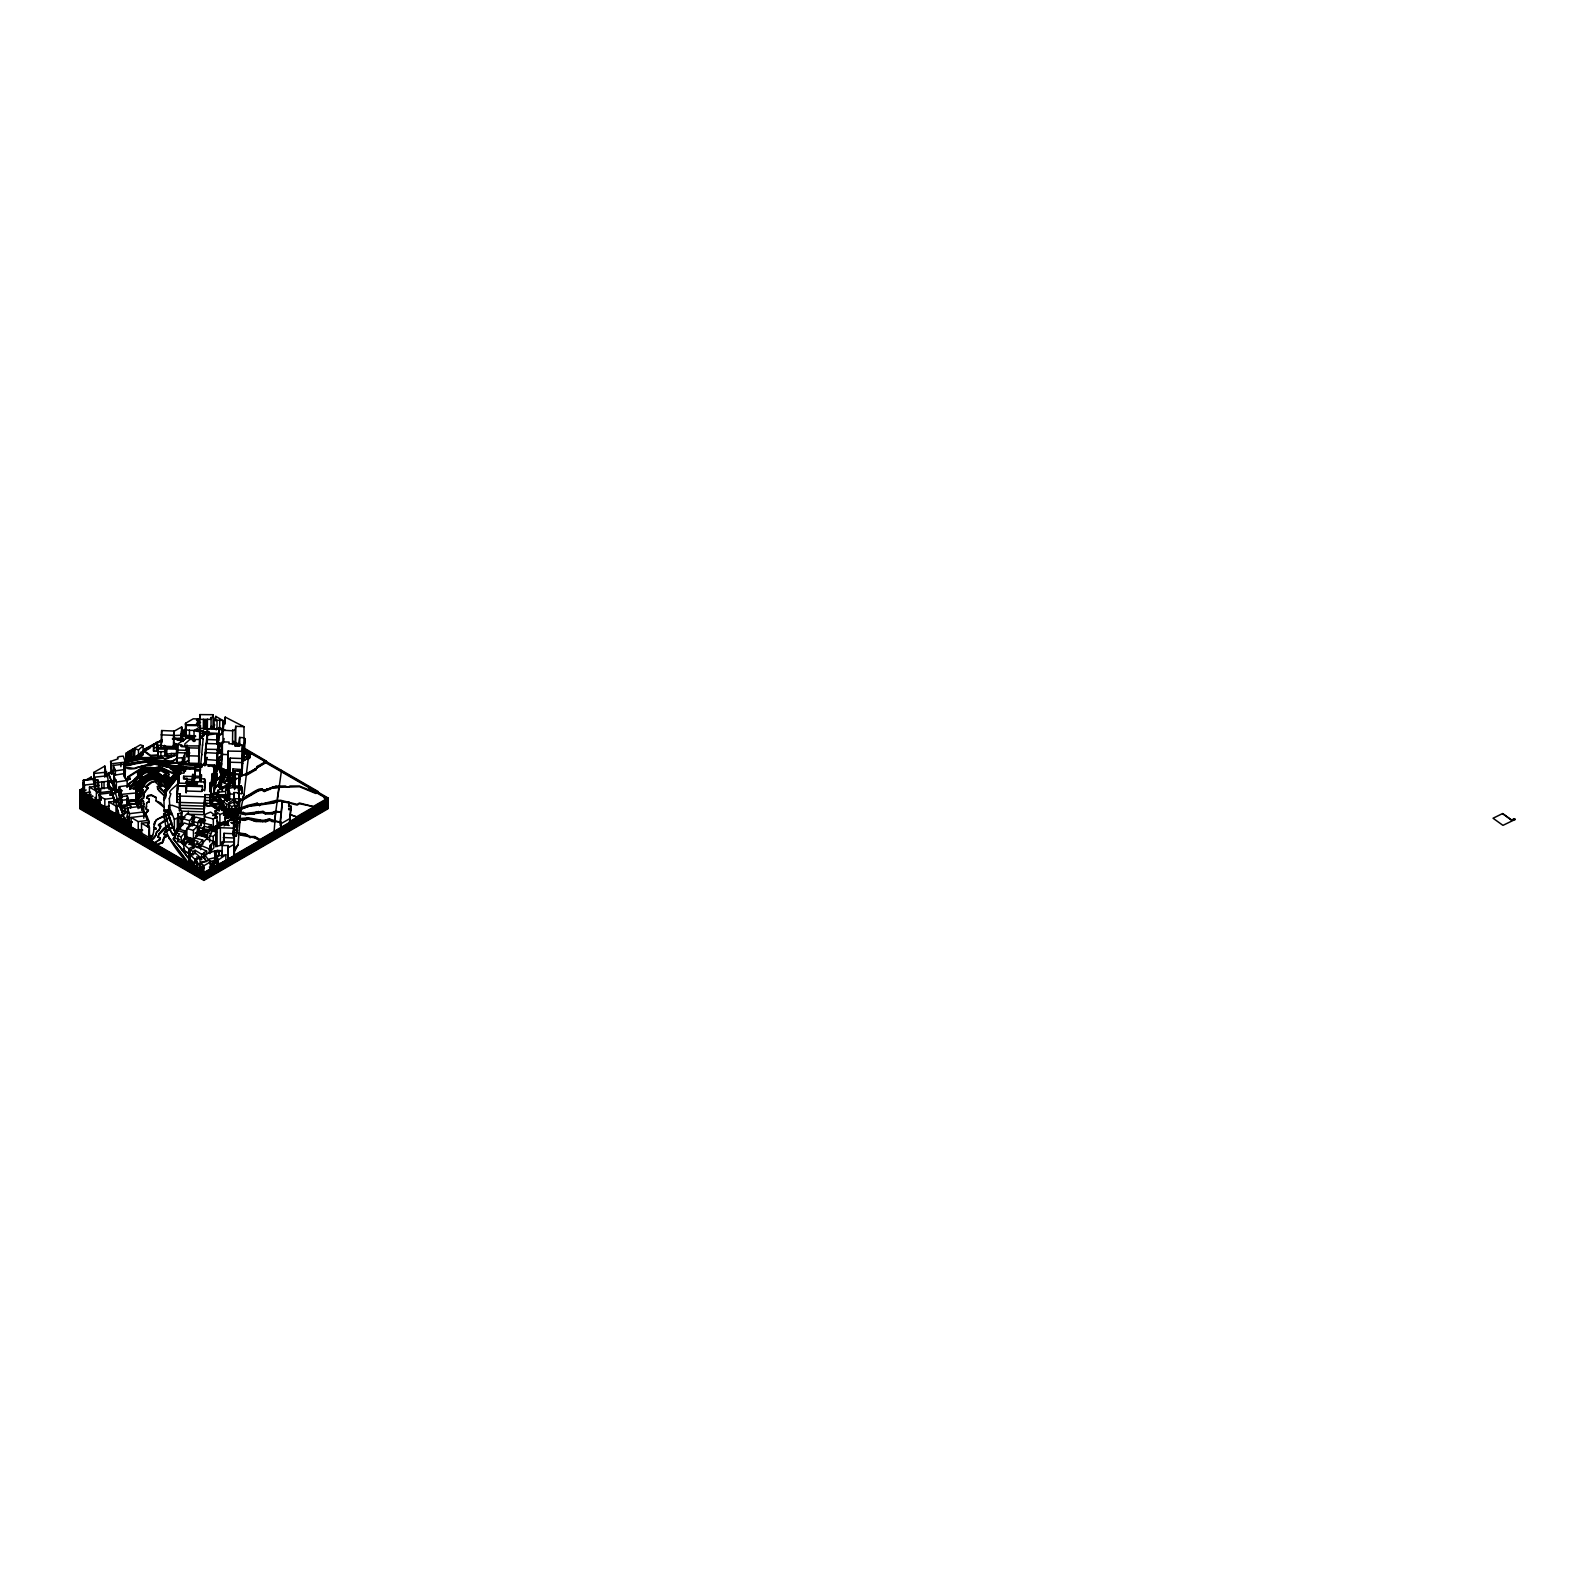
<?xml version="1.0" encoding="UTF-8"?>
<svg xmlns="http://www.w3.org/2000/svg" width="1595" height="1595" viewBox="0 0 1595 1595"><rect width="100%" height="100%" fill="white"/><g stroke="black" fill="none" stroke-linecap="round" stroke-linejoin="round"><path stroke-width="1.5" d="M138.645 801.986L136.293 800.63L138.645 801.986L138.645 804.279L136.791 804.638M140.46 805.076L140.32 801.747L137.968 801.109L137.748 799.055L138.107 795.825L140.46 794.47L137.788 798.497M143.55 803.84L143.55 801.308L141.197 799.952M143.709 803.94L143.151 809.044M146.68 806.372L146.082 808.705L148.435 810.061L145.504 813.111L146.441 817.358L145.504 813.829L148.435 810.778L146.082 809.423L146.68 802.923L149.033 801.567L146.68 802.923M149.033 802.285L149.033 798.856L146.68 797.5L147.856 795.466L151.385 794.788L156.091 797.5L151.385 795.506L147.856 796.184L146.68 798.218L149.033 798.856M156.091 800.929L160.776 802.923L164.165 807.389L156.091 800.929L156.091 797.5M79.75 799.394L157.347 844.911L162.471 842.778L163.806 837.395L166.159 836.039M193.693 864.091L188.988 862.237L188.988 855.379L191.28 853.983L188.988 855.379M188.988 862.237L188.988 860.981L193.693 863.513L193.693 867.341L193.693 866.085L79.75 800.112M194.63 777.921L195.348 769.807L200.611 769.966L195.348 769.587L194.63 777.702L199.893 777.881M224.556 771.82L221.665 772.159L221.665 770.086L226.231 769.946L226.45 771.621L224.556 771.82L224.377 775.828L221.665 775.728L220.489 772.478L221.665 774.412M186.077 767.554L162.79 764.404L176.447 765.899L176.447 767.315L183.365 764.723L183.365 763.287L142.553 759.419L162.331 758.143L165.82 759.24L174.613 755.611L166.777 756.329L166.797 747.497L176.606 747.636L176.606 749.79M198.617 718.866L198.597 720.043L196.504 720.103L198.617 718.866L198.597 724.788M199.853 714.6L199.814 719.365L203.402 719.345L203.382 728.516L206.094 729.254L210.979 728.377L211.118 726.503L213.032 726.443L213.132 714.7L199.853 714.6L199.814 726.144M234.744 787.731L234.784 783.225L233.029 782.208L232.372 778.4M234.784 774.552L234.744 778.28L239.09 778.44L239.39 774.612L229.879 774.412L230.158 769.587M281.378 771.581L281.498 770.365L275.516 813.37M200.412 725.645L199.694 730.331L189.446 730.37L185.937 729.772L185.817 725.446L200.412 725.645L200.412 731.886M188.589 755.791L188.768 747.895L199.176 748.095L198.677 763.407L188.589 763.168L188.589 755.791L198.677 756.05L199.176 748.095M188.589 763.168L188.768 754.555M199.455 745.942L199.614 739.482L189.845 739.502L184.9 743.848L184.9 745.882L199.455 745.942L199.455 753.259L199.754 727.519M176.606 747.636L176.467 753.917L177.723 749.77M153.658 743.988L153.559 747.497L156.589 747.596L156.589 751.165L153.559 751.086L153.658 743.988L156.848 744.107L156.848 747.696M153.559 751.086L153.658 747.576M237.695 822.681L239.768 822.561L240.386 815.484L238.054 844.951L234.385 851.71M157.865 751.225L158.164 753.478L157.925 745.204L165.481 746.021C162.331 750.348 168.631 751.604 165.362 752.162L165.202 755.91L158.104 756.09L158.164 752.76M213.132 714.7L213.032 717.411L211.118 717.471L210.979 719.345L203.402 719.345M165.202 755.91L165.362 747.776L157.865 747.636L158.104 756.09M233.827 837.136L233.827 819.95L228.205 820.548L227.985 824.615L218.495 823.179L218.495 828.084M183.943 761.912L184.821 752.92L177.185 752.621L176.806 762.43L183.943 761.912L184.043 755.89M233.807 783.942C228.185 787.352 237.037 784.082 231.474 783.125L230.996 779.596L229.381 786.315M204.858 765.879L205.237 753.159L207.21 752.72L217.359 753.259L216.621 765.999L217.458 763.985M217.179 756.269L217.658 762.749L217.359 753.259M217.359 758.263L217.458 764.703L217.658 756.309M217.179 762.729L217.359 759.698M176.925 739.761L181.351 739.582L181.69 736.232L181.551 738.983L184.482 739.542M185.538 723.273L185.459 724.688L197.461 724.947L197.62 718.906L193.234 718.827L185.538 723.273L185.459 731.148L185.538 728.995L181.471 731.347L181.531 733.182L185.02 732.763L185.02 731.327L185.259 736.85L186.635 738.186L192.835 738.266L182.328 735.395M194.032 730.689L199.754 731.766L200.113 726.742L194.032 730.689L194.032 741.555M143.55 801.308L141.197 800.67L143.61 797.719L141.257 799.793M143.61 798.437L144.088 792.575L148.016 787.87L145.663 786.514L150.209 782.527L155.074 781.091C163.667 782.188 154.456 790.283 159.48 785.179M220.987 771.98L222.383 741.854L229.122 742.074L228.902 743.709L239.788 744.207L242.899 745.882L242.3 768.949L242.899 745.882M234.605 775.27L229.879 775.13L230.158 758.123L242.081 758.522L241.702 775.449L242.101 744.825M177.364 756.489L177.723 744.745L181.671 744.825L181.511 746.679L187.412 746.859L186.994 756.768L187.412 746.859M176.806 762.43L177.185 756.209M199.754 744.805L200.113 726.742M183.365 764.723L200.711 764.683L201.728 754.335M204.539 765.421L205.237 754.415M156.589 751.165L156.848 744.107M233.189 835.541L233.827 819.95M216.741 739.901L217.239 733.8L207.29 734.896L206.951 739.522L216.741 739.901L216.741 743.948M195.587 736.591L185.937 736.013L185.837 731.268L181.89 732.404L185.837 731.985M236.319 787.073L242.081 787.232L241.842 790.063L238.014 789.964M238.014 793.532L241.842 793.652L242.081 790.801M201.728 755.053L202.545 744.705M199.893 778.081L200.252 773.814M207.19 758.163L205.237 758.183L205.855 743.549L218.076 743.828L217.04 755.153M205.237 755.133L206.054 744.805M205.356 755.671L205.855 749.291M233.189 828.164L220.349 827.725L220.389 845.43L215.704 846.566L215.983 826.25L218.495 826.07L218.495 823.179M215.704 846.566L215.983 826.25M219.811 770.863L221.167 766.078M220.489 773.734L219.911 768.85M229.341 778.2C232.87 773.655 223.021 771.023 228.703 769.408L228.105 766.577L227.746 771.521M230.717 776.725L230.657 778.161L230.717 774.692M199.674 780.394L201.409 780.453L199.674 780.613L200.611 764.543L214.627 764.982L213.79 774.093L212.035 774.034L210.101 803.382L176.806 802.365L177.504 786.175L186.276 786.435L185.977 792.336M202.605 786.594L177.783 785.996L178.72 773.017L183.983 773.176L184.382 768.79L195.168 769.189L195.168 772.06M178.72 775.868L176.806 796.623L180.295 796.742M176.806 802.365L177.862 787.97M178.301 783.344L178.72 778.739M176.806 793.752L180.295 793.871L179.517 805.335L204.06 806.093L204.858 797.5L210.101 797.659L214.627 764.982M192.277 784.919L192.656 780.194L194.411 780.453L194.411 774.512L192.656 774.452L192.457 776.486L183.704 776.207L183.505 778.24L187.014 778.34L186.555 786.275L187.014 778.34M184.641 768.87L184.821 766.936L195.348 767.255L195.348 771.561M184.821 769.787L184.641 771.721L184.821 766.936M186.276 786.435L185.837 791L201.628 791.479L201.767 789.964L204.399 790.043L205.237 780.932L204.559 778.878L201.05 778.779L201.05 781.65L201.409 774.731L199.674 774.672M186.196 792.934L187.014 783.962L188.569 783.584L188.389 785.856L186.834 786.116M189.945 785.238L190.124 783.444M190.523 783.125L190.343 785.278L191.898 784.999L192.078 782.746L190.523 783.364M191.3 783.165L191.121 784.959M191.699 782.846L191.5 785.099L193.055 784.72L193.254 782.467L191.699 783.065M194.231 784.202L194.411 782.188L192.855 782.547L192.676 784.82L194.63 784.341L194.809 782.328M195.348 767.255L194.411 777.383L192.656 777.323L192.277 781.59L187.014 781.211M195.407 784.162L195.587 781.889L194.032 782.268L193.832 784.541L195.786 784.062L195.986 782.029M194.411 780.453L195.348 770.126M196.564 783.643L196.763 781.61L195.208 781.989L195.009 784.022M204.559 781.969L196.364 781.709L196.185 783.723M199.674 780.613L200.232 774.273M202.186 791.14L202.425 785.737L186.635 785.258L202.425 785.737M205.237 780.932L205.237 784.022L204.559 781.749M204.599 790.841L205.416 781.769M210.101 794.788L204.858 794.629L204.06 814.706L188.27 814.208L188.27 811.337M204.858 803.222L204.06 811.835L181.97 811.157M204.06 814.706L204.858 794.629M212.035 774.034L210.101 805.934L206.612 805.834L206.832 803.302M209.683 788.907L210.281 782.587L213.79 782.686L214.627 773.575M209.683 791.778L210.281 782.587M210.281 785.458L213.79 785.557L214.627 770.724L213.79 779.815L212.035 779.776L210.101 800.53L204.858 800.351L204.06 808.964L179.517 808.206L180.295 799.593L176.806 799.494M234.585 788.867L234.744 785.896L241.244 785.996L241.244 788.149M241.702 774.731L242.081 770.704L237.316 770.544M206.054 745.523L207.011 735.175M202.545 745.423L203.163 738.605L201.129 738.086L203.163 738.605M218.834 749.411L220.588 749.73L220.588 753.318L218.834 752.98L220.13 745.084M218.834 752.98L219.033 747.058M222.383 754.475L220.987 769.109L224.058 769.229L227.606 773.057L228.105 751.086L242.3 751.325M227.746 772.239L228.105 751.086M239.808 745.244L235.761 744.686M239.848 770.963L239.509 774.173L234.784 773.954L234.764 770.804L239.848 770.963L239.509 783.643L240.227 769.448L233.049 768.89L233.129 779.576L235.92 779.636M229.361 800.371L229.56 791.957L225.673 789.385L233.767 787.172L239.25 787.372L238.692 801.248L239.25 787.372M233.947 792.555L233.787 802.664L233.947 792.555L238.692 792.715M280.142 821.844L281.099 825.452L280.142 821.844L282.195 802.066L289.034 802.305L289.034 805.894M280.142 825.432L282.195 804.219M197.7 729.912L203.861 731.806L200.312 734.178L200.312 737.767L203.821 735.734L203.004 734.876M281.099 825.452L280.919 827.326L281.099 821.884M217.339 765.421L220.03 763.706L217.678 762.35L221.864 759.08L222.383 753.039M221.685 763.586L220.987 770.544L227.746 770.804M228.085 847.802L228.324 845.529L222.144 845.549L222.124 841.981L234.166 841.921L234.246 844.233L228.085 847.802L228.085 858.549L228.324 845.529M289.034 802.305L288.615 806.073L290.948 806.153L290.948 809.722L288.615 809.642M288.615 808.206L290.948 808.286L289.552 822.342L290.948 806.153M220.788 779.616L221.386 773.037L227.985 773.096L227.766 778.539L228.125 774.771M218.615 733.381L207.051 732.962L207.529 728.755L219.093 729.174L218.615 740.758L219.093 729.174M207.051 740.339L207.529 735.415M217.558 755.89C216.083 750.029 220.947 748.952 217.757 753.458M161.115 746.799L161.653 730.53L173.915 731.048L173.715 743.429L176.646 744.446L173.715 742.712M161.115 746.081L161.653 741.795M163.567 746.899L173.376 747.317L173.915 731.048M173.376 747.317L173.915 743.031M241.244 785.996L240.905 788.708L234.585 787.432M223.998 778.121L224.137 776.944L225.752 777.742M227.766 774.971L220.788 776.027M224.137 777.662L223.958 779.756L224.137 774.791M163.527 840.226L163.806 837.395M234.704 803.282L234.944 801.547M153.738 827.446L156.091 828.802L153.738 827.446L156.091 819.93L164.046 815.743L166.398 830.197L169.748 828.284M156.091 828.084L153.738 829.44C154.416 835.66 146.361 846.207 149.392 827.765L141.536 823.239L141.536 833.627M163.806 838.113L166.159 836.757L166.279 835.202L163.926 833.846L165.74 830.377L166.398 831.454L169.748 829.54L166.937 820.229L166.957 818.793L169.788 817.418L158.423 825.432L160.776 826.808L159.6 828.842L160.776 826.09L158.423 824.715L166.937 818.973M234.425 799.294L228.444 802.963L229.182 808.924L226.65 808.705L223.061 805.674L223.061 801.368L228.404 798.776L234.425 799.294L234.286 804.498M223.858 814.307L238.054 814.427L236.459 820.388M237.635 818.474L237.157 821.106L231.135 818.893L237.635 818.474L236.459 820.927M243.955 746.56L245.231 738.724L243.078 737.707L239.669 737.408L238.213 745.981M246.986 754.455L244.952 752.541L246.986 754.455L246.427 756.648L244.214 756.947M224.038 812.453L227.088 813.669L240.685 811.436L241.064 807.369M240.685 811.436L241.004 808.685M234.425 846.726L233.807 850.952L234.425 833.746L224.018 833.308L223.3 843.994M272.446 813.271L274.799 811.915L281.358 812.254L275.736 811.197L274.121 831.254M279.125 785.996L277.331 798.397M212.434 766.716L216.501 766.756L216.84 758.203M216.501 766.756L216.84 764.663M139.483 797.341C146.002 793.433 133.88 800.511 141.696 801.667L141.018 807.748M140.46 795.187L141.636 790.123L139.283 788.767L142.872 785.019C144.208 776.905 154.017 774.392 159.919 779.576C165.461 793.193 168.193 786.873 175.769 775.967M244.494 754.535L244.872 754.315M245.231 738.724L243.955 759.459L243.995 726.722L225.214 717.112L222.961 730.251L222.961 741.675M223.081 770.883L222.383 768.451L220.987 768.391M243.995 726.722L235.761 726.263L235.143 729.872L232.511 730.769L222.961 730.251M235.143 746.141L235.562 743.749L238.572 744.127L238.971 746.061M223.34 742.891L224.097 738.525M249.059 751.644L243.955 794.848C238.373 804.678 256.317 787.432 261.879 788.907L264.212 790.263L275.975 786.175L285.385 785.996L287.738 787.372L290.071 785.996L299.481 785.996L315.93 792.795L318.143 792.236L315.93 793.512L299.481 786.714L272.446 787.571M241.064 808.087L243.955 794.31M219.033 750.647L219.392 748.593M239.35 802.524L240.008 798.896L234.944 798.676L234.664 800.77L239.35 802.524L239.35 806.093L240.008 798.896M223.479 814.487L226.071 814.826L226.071 816.261L237.715 816.919L237.157 824.695L236.459 819.491M141.835 796.702L143.311 789.864L140.978 788.508L143.789 786.255C144.806 773.794 166.977 779.536 159.5 787.91L165.421 793.413L166.04 791.1L164.564 790.382L175.769 776.685M154.675 821.844L154.077 824.914L154.316 823.658M156.091 834.225L156.549 831.773L159.221 829.699L156.549 832.49C155.712 840.206 146.401 843.237 156.091 834.943M234.186 826.708L233.109 832.351L236.399 832.55L237.476 826.928L234.186 826.708L233.468 834.065M254.821 837.275L250.116 837.275L245.411 834.384L236.997 833.029L237.476 829.799L234.186 829.579L233.667 833.029M233.109 835.939L236.399 836.139L237.476 826.928M218.615 785.318L214.189 788.688L216.78 773.316L215.146 772.339L217.199 768.232L214.886 767.933M211.696 803.92L216.342 779.078M219.213 809.782L219.213 811.038L211.696 805.714L216.342 780.513M203.382 728.516L199.814 728.397M183.943 757.605L176.806 758.123M216.78 773.854L215.146 772.877L216.681 771.9C217.279 766.657 225.194 760.536 217.219 768.032L217.219 769.468L222.562 769.807M189.845 768.531L190.264 769.089M220.21 744.885L220.668 742.931L220.668 746.52M221.864 780.533L222.423 778.978M221.964 780.852L222.423 778.44M159.221 830.417L159.6 828.124M226.031 786.156L225.932 786.554M239.489 779.716L240.227 769.448M229.261 786.036C227.108 792.755 231.634 780.932 227.407 787.591M219.073 853.205L219.372 851.989L218.355 856.076L215.744 855.797L217.159 850.394L222.084 850.733M217.159 850.394L216.501 852.767M222.642 775.768L221.665 774.472M79.75 798.676L155.313 843.017L160.377 838.611L158.045 837.235L158.902 833.846L163.567 828.403L171.722 822.94L168.671 814.686M158.045 837.235L158.902 833.846M175.769 775.25L166.857 786.415L160.776 778.34C154.496 772.997 143.59 775.13 141.975 783.783L137.609 789.007L139.961 790.362L139.044 793.652L136.412 795.845L136.691 794.29L139.044 793.652M141.636 790.123L140.639 793.413M158.902 834.564L171.722 822.94M220.23 767.036L220.03 767.693M219.073 853.026L218.355 855.538L215.744 855.797M169.329 798.636L170.884 793.692C164.365 791.22 187.393 781.43 175.769 778.42M166.279 835.92L163.926 834.564L165.74 831.095L173.077 827.725L168.671 816.122M217.757 754.176L218.894 752.461M234.385 851.172L236.14 847.144M215.823 817.856L216.342 816.441M166.04 792.835L163.866 798.756L166.04 791.818L164.564 791.1L175.769 777.403M166.04 793.971C159.101 806.99 169.848 794.928 164.564 793.253L175.769 779.556L164.564 793.971L166.04 794.689M137.569 791.379L135.396 789.585L141.138 782.567L135.396 789.585M137.748 791.658L137.748 790.941M158.064 755.631L150.588 756.07L144.328 751.544L145.165 748.733L157.546 742.173L155.772 742.612M144.328 751.544L145.165 748.733M223.001 780.154L223.38 778.48M141.636 790.841L139.283 789.485L142.872 785.737C143.889 774.791 159.141 776.964 161.753 782.347M214.846 788.568L219.472 783.205L221.685 784.481L221.685 780.892L219.193 782.447L218.655 785.737L219.631 779.795L221.685 780.892L223.499 779.795M139.961 790.362L139.862 791.419L137.609 789.724L141.975 784.501C143.59 775.848 154.496 773.715 160.776 779.058L166.857 786.415M159.6 840.405L160.377 837.893L158.045 836.538M142.134 781.151L144.427 776.326C153.658 769.887 163.208 777.921 167.734 785.079C162.311 778.42 153.638 770.684 144.427 777.044L143.111 778.28M144.088 792.575L143.989 793.632L148.016 787.87M216.98 729.234L217.06 720.142L222.901 720.481L215.803 716.394L214.109 719.963L214.109 728.855L222.841 729.493L222.901 720.481L222.841 729.493M133.661 789.126L140.3 782.088L142.693 776.506L140.34 775.15L146.082 771.82L159.739 774.811L168.392 783.564L162.092 776.885L157.227 774.253L146.082 772.538L140.34 775.868L142.294 777.104M129.753 788.867L139.403 780.852L141.098 776.705L139.204 775.09M139.403 780.852L141.098 776.705M141.138 783.285L142.134 780.433M213.491 727.001L214.587 724.569M211.936 728.795L214.587 725.286M217.319 759.12L222.183 754.734M217.319 759.838L222.183 755.452M162.471 842.778L163.527 839.967M143.311 789.864L140.978 789.226L141.437 787.611M181.989 812.653L178.002 813.749L178.002 825.074L181.989 823.977L181.989 812.653L180.195 808.206L172.28 805.316L168.671 805.515L168.671 816.839L174.353 830.836L177.324 830.257L180.036 827.386L178.919 829.24L177.623 827.785L178.999 828.583L173.416 839.269L196.963 868.677M181.989 823.259L178.002 824.356L179.059 827.685L173.416 839.269M141.437 788.329L143.789 786.973C146.062 777.622 159.759 776.645 161.853 786.554M139.403 780.134L129.753 788.149M186.256 746.48L187.054 745.005L186.256 750.049L186.256 746.48L180.674 745.962M214.268 769.249L215.724 766.019L214.448 772.658M214.268 769.787L214.886 767.215M178.421 825.831L180.933 825.811M176.527 829.898L177.623 827.785M178.7 825.173L178.421 825.652M177.623 828.503L173.257 835.062L169.768 829.599M204.359 824.994L204.359 816.62L205.815 814.068L210.64 812.054L217.02 816.78L217.02 825.173L213.311 827.366L208.845 826.17M133.661 788.409L137.948 782.726L140.3 782.088M84.037 790.482L79.75 792.954L119.705 816.022C114.122 809.522 124.091 820.807 125.207 811.835L124.649 810.419L122.257 810.738L121.26 808.187M86.17 789.964L79.75 793.672L119.924 816.859L126.224 811.695M135.934 780.134C133.123 786.853 126.304 789.784 135.934 780.134L139.622 776.845L138.286 773.356L142.493 770.345L148.156 769.189L158.104 771.222C160.377 767.514 170.505 773.655 164.066 775.389L169.828 780.374L175.769 772.399L170.565 768.272L185.578 769.528M149.451 837.435L152.841 835.082M134.439 779.118L138.326 775.369L137.03 778.061L128.517 784.002L134.439 779.835M192.417 838.591L191.52 840.844L192.417 838.591L186.854 836.936M240.227 776.067L246.288 773.914L246.288 775.349L255.998 769.747L257.174 766.457L266.425 761.134L242.6 747.198M255.998 769.747L257.174 766.457M174.134 834.006L176.527 829.719M123.852 764.184L124.609 775.688L123.852 764.184L113.345 765.401L113.345 774.014M123.912 774.293L124.25 765.102M175.291 840.864L173.416 838.731L175.629 835.042M135.934 780.852L139.622 776.845M148.016 788.588L145.663 787.232L152.562 781.889L155.074 781.809L159.48 785.896M204.638 762.789L202.306 765.62L190.264 768.551L170.565 766.836L175.769 770.963L175.769 778.838L164.564 792.536L166.04 793.253L166.04 791.1M212.474 728.417L213.491 727.539M154.675 822.541C157.227 816.72 166.099 817.836 168.671 813.968M219.472 783.723L214.189 788.149M197.8 822.761L201.209 818.554L195.667 817.059L192.257 821.265L197.8 822.761L197.8 829.998L200.073 827.207M200.272 821.804L202.405 819.192M198.498 827.307L202.346 822.601L211.517 825.093L211.517 828.662L209.404 831.254L204.26 829.859L202.525 831.972L198.498 830.875L198.498 827.307L202.525 828.383L204.26 826.27L209.404 827.665L211.517 825.093M210.181 829.579C223.22 828.941 205.177 833.128 211.517 827.945M138.326 776.087C134.598 770.006 144.846 767.614 149.033 767.973L151.385 769.328L158.762 768.172L164.504 769.907L169.17 774.173L166.817 776.247L170.665 778.619L175.769 771.681L170.565 767.554L186.635 768.87M139.124 775.27L146.142 771.183L149.631 772.498C163.308 766.836 167.754 794.649 175.769 773.116L172.3 770.365M168.392 782.846L175.769 773.834M167.734 784.361L175.769 774.552M164.564 792.217L175.769 778.121M181.212 842.499L181.212 836.837L184.741 832.61L177.484 830.576L175.39 832.65L175.39 838.312L179.557 839.568L177.902 841.462L181.212 842.499L184.741 838.272L184.741 832.61M174.353 830.836L174.353 819.511L179.059 816.899L178.002 813.749M179.059 827.685L180.773 828.204M215.664 842.28L213.232 845.091L213.232 836.558L215.664 833.766M236.14 846.606L238.054 844.951M177.902 841.462L177.902 835.8L179.557 833.906L175.39 832.65M209.683 841.981L209.683 835.581L211.298 833.746L207.41 832.49L207.41 838.89M191.32 841.542L187.333 840.605L185.638 844.533L182.029 843.496L182.029 841.343L185.817 837.136L193.474 839.229L191.32 843.695L193.474 841.382L193.394 830.417L197.401 826.11L190.483 823.877L186.854 828.483L186.854 837.654L193.394 839.588L197.401 835.282L197.401 826.11M182.029 843.496L184.561 840.685M193.693 844.493L193.693 840.186L195.647 838.033L202.744 840.126L202.744 844.433M200.631 849.637L200.631 845.29L206.353 839.03L213.85 841.323L213.85 847.842L210.201 851.83L211.258 852.149L211.258 845.629L210.201 845.31L209.942 853.584M228.623 783.185L229.122 787.013L228.623 783.185L230.198 781.47M228.623 786.774L230.198 785.059M210.201 845.31L213.85 841.323M220.03 763.706L217.678 761.632L221.864 758.363M211.258 845.629L209.942 847.045L210.779 851.67M209.264 853.305L209.264 848.959L210.779 847.304M189.526 820.667L194.092 815.743L186.854 813.889L182.568 818.514L189.526 820.667L189.526 825.153M194.311 821.505L192.197 823.798L193.992 823.917M191.061 825.771L194.311 822.222M188.988 844.513L193.693 841.801L191.32 842.977L187.333 842.02L185.638 843.815L182.029 842.778L185.817 838.571L191.52 840.126M198.498 830.158L202.525 831.254L204.26 829.141C218.575 829.28 189.865 839.528 197.401 834.564M141.098 777.423L139.124 774.552L147.278 770.425L157.905 772.439L169.05 781.331M185.379 831.095L191.021 825.093L184.262 822.98L178.62 828.981L185.379 831.095L185.379 837.554M229.68 781.331L230.936 779.995L228.264 779.138L223.958 782.886M127.879 776.765L130.232 778.838L127.879 776.765L143.49 766.776L154.835 767.893L159.6 766.577L172.539 772.698L175.769 770.983M127.879 777.483L143.49 767.494L154.835 768.611L159.6 767.295L172.539 773.415L175.769 771.701M223.958 779.038L220.788 778.898L221.207 776.825L215.504 781.211L221.207 775.569M218.535 778.579L221.207 776.107M250.116 757.505L248.68 753.338L248.122 759.419L250.116 757.505L250.116 756.249L241.942 761.732M211.318 832.49L216.202 827.466M218.934 752.082L218.076 743.828M242.44 749.969L249.418 753.937L250.116 756.967L243.357 761.034L241.942 762.45L242.899 763.507M200.611 846.586L199.116 848.081L199.116 843.775L202.744 840.126M204.638 762.629L203.701 764.424M204.638 764.045L203.701 764.962L203.701 763.706M117.292 806.272L119.286 804.458L118.05 801.188L124.29 818.355L122.974 815.284L119.924 817.039L125.885 820.468M117.292 806.99L120.044 804.558L119.585 802.584L122.237 802.245M120.044 803.84L117.292 806.811M226.011 822.143L212.275 829.759L212.275 831.015L214.846 831.015M212.275 830.297L228.703 821.365M166.797 748.214L173.755 748.314L175.231 746.938M134.259 757.166L138.486 758.761L138.486 749.929L143.111 745.802L140.42 744.805L134.259 748.354L134.239 759.22L126.703 761.792L126.942 763.726L130.75 764.842L130.75 763.407L139.762 761.872M149.432 759.26C145.384 761.533 134.678 756.788 143.111 753.179L140.699 752.282M138.486 758.761L143.111 754.614L143.111 745.802M215.883 728.955L219.811 728.297L224.835 729.772M221.904 781.61L221.904 778.021L223.499 776.924L228.225 778.001L223.778 781.969L221.127 780.713L221.127 784.281M166.418 774.034L160.975 770.664L158.104 771.94L148.156 769.907L138.286 773.356M207.41 832.49L209.982 830.217L216.86 832.371M137.449 772.857L144.627 768.87L156.41 770.245L158.762 768.89L166.857 771.98L169.17 774.891L166.817 776.247M128.178 761.094L128.178 752.142L135.077 749.57L133.202 748.833L127.759 751.963L127.759 760.935M134.239 759.22L135.077 749.57M170.186 762.649L177.025 758.582L167.834 763.287L149.81 761.034L138.207 762.29L132.564 764.464C120.702 766.078 128.697 738.904 125.965 761.971L150.07 748.035M216.621 765.281L220.03 762.988M155.313 842.3L159.6 839.688M126.942 763.726L126.703 761.254L134.239 758.502L135.077 757.804L133.202 757.067L134.259 756.469L138.486 758.044L143.111 753.897L140.699 753M221.127 780.713L223.619 778.699L221.904 778.021M195.706 836.378L201.947 832.929L197.262 831.354M242.44 798.597L242.4 800.271L258.35 790.841L261.879 790.143L264.212 791.519L272.446 788.109L279.125 787.432M218.535 778.4L215.504 780.693M204.359 816.62L213.311 818.973L217.02 816.78M227.407 784.72L229.122 783.424M229.122 787.013L227.407 788.309L227.447 784.501L222.243 781.709L218.934 783.703L218.934 787.272L221.326 788.648L220.05 789.405L220.05 785.817L221.326 785.059L218.934 783.703M205.177 733.66L207.171 731.965L206.951 743.569M199.973 737.747L208.905 731.367L207.171 732.863M207.171 733.401L208.905 732.085M124.29 817.816L126.683 820.767L128.756 819.571L127.381 815.583M126.683 820.767L128.816 819.531M222.104 806.113L216.721 800.491L212.215 800.929L212.215 799.673L216.721 799.235C217.578 801.009 222.702 800.391 219.492 798.577L220.449 798.158L219.193 796.882L228.085 794.21M223.459 796.543L228.085 794.928M207.011 735.355L209.025 733.74M207.011 735.893L209.025 734.458M242.4 798.836L239.11 800.79M230.119 770.385L230.318 767.315L228.105 767.275M229.501 768.591L228.105 767.992M227.866 824.974L227.866 821.405L231.175 819.152L237.874 822.462L234.565 824.695L234.565 828.284M221.904 780.354L223.001 779.437M119.505 791.917L118.728 793.253L121.1 796.862L114.999 800.65L113.345 796.344M116.594 800.451L120.323 798.018M114.999 801.906L117.551 798.955M219.452 825.253L212.913 829.161M220.907 785.557L218.934 786.734L222.383 790.183M218.934 787.272L220.907 786.096M115.019 773.515L111.431 773.934L110.613 761.373L118.07 758.821L117.551 757.366L119.426 756.568L123.274 756.11L125.347 762.131L125.347 772.299M98.312 782.467L94.125 782.986L93.786 772.439L104.831 766.078L106.845 776.885M83.299 780.294L92.669 778.739L94.484 783.923L84.475 785.059L83.299 780.294L84.017 790.043L82.92 790.123L82.92 782.367M173.995 731.308L181.75 726.901L182.508 737.628L181.132 737.688L181.132 733.321L182.508 733.261M142.952 750.727L161.992 739.741M140.42 752.9L161.992 740.439M108.4 773.535L114.76 769.149M125.387 763.028L137.15 756.229M242.44 748.534L328.052 797.959L328.052 808.725L203.901 880.4L79.75 808.725L79.75 790.083L84.236 787.491M93.786 781.989L97.454 779.855M105.19 775.389L114.76 769.867M124.25 764.384L136.971 757.047M83.997 788.349L79.75 790.801L89.46 796.403L92.829 795.965M105.19 776.107L113.723 771.183M132.724 760.217L137.07 757.705M185.897 729.513L181.471 732.065L181.591 726.921L182.508 737.628M83.997 789.066L79.75 791.519L99.767 803.063L98.95 801.089M181.651 732.683L185.897 730.231M83.997 789.784L79.75 792.236L108.919 809.064M182.328 734.856L191.34 736.691L192.835 738.983M84.037 791.917L79.75 794.39L129.634 823.179L131.687 821.983M83.917 784.74L83.917 792.496L79.75 795.107L131.189 824.715M182.328 736.092L185.199 736.053M130.232 764.543L149.81 761.573L157.426 761.692L159.779 763.227M136.492 767.454L154.516 763.387L172.28 768.192L154.516 764.105L150.588 765.46C142.433 763.586 135.834 770.584 127.879 768.611C120.662 764.982 135.396 769.627 136.492 768.172M79.75 790.083L88.782 795.307L90.855 794.111M90.855 794.828L88.782 795.307M109.198 787.95L107.483 775.768L94.464 777.184L95.461 780.294L97.893 780.035L98.611 791.379L100.724 791.16L96.836 792.855L100.724 790.442L98.611 790.661L97.893 788.409L95.461 788.668M130.75 763.586L142.812 761.313L148.235 761.932L148.235 763.188L157.426 762.41L167.834 764.543L171.243 762.749L199.814 765.141M199.973 737.049L200.97 737.109M199.973 737.209L205.177 734.198M130.232 778.838L127.879 780.194L125.526 778.838L130.232 778.121M113.723 782.328L115.757 787.571L114.342 789.824L118.05 801.368M115.757 787.571L112.587 789.724L108.719 788.747L110.234 787.651L114.342 788.588L111.969 782.806M114.342 789.306L110.454 788.668M110.454 789.206L114.342 789.824M176.566 754.575L177.484 754.056M95.122 797.281L97.016 800.77L100.684 798.736L99.488 795.526M114.999 800.471L112.447 794.908L120.682 789.724L120.901 806.871L127.5 806.033L127.161 798.696L128.278 798.557L128.278 804.996L127.301 802.325M109.935 795.307L119.804 790.542M217.658 735.793L221.904 733.321M217.658 736.511L221.904 734.039L221.904 730.61M114.999 801.368L116.594 800.989M185.578 770.225L170.565 768.989L170.565 766.118L176.447 765.899M179.198 766.397L174.932 766.716M164.066 775.389L166.418 773.316M175.37 766.497L188.629 760.616L176.447 766.776M131.946 800.79C135.435 799.992 129.913 802.046 128.138 801.268L129.873 804.259M159.5 787.91L161.853 785.837M207.948 766.198L209.563 765.979M244.175 757.226L246.427 756.648M131.687 822.701L129.634 823.179M228.703 769.408L226.49 771.721M230.477 773.874L231.893 773.037L230.717 775.409M138.745 829.879L139.523 829.42M233.069 775.29L233.029 782.926L232.87 781.41M216.262 786.136L218.615 784.78M164.046 817.158L168.791 814.228M240.227 776.785L255.998 769.049M266.425 761.672L246.288 774.811M219.033 792.217C214.009 792.336 210.44 794.669 217.797 794.131L217.937 795.845L224.656 795.127M257.174 767.713L266.425 762.37L266.425 761.134M246.288 774.093L255.998 768.511M213.232 793.752L217.797 793.592M156.091 828.802L153.738 829.44M218.236 799.932L218.256 801.607L218.535 795.068L218.535 796.623L214.846 798.138L212.594 798.238L212.594 796.982L222.164 794.669L217.937 795.307L219.033 792.037M232.93 786.853L234.744 785.817M232.93 787.571L234.744 786.514M165.98 827.406L168.811 825.771L169.768 829.061M169.01 838.671L169.01 837.973C215.265 894.436 165.96 843.835 165.98 827.945L168.811 824.874M169.748 828.104L173.077 827.007M168.133 829.938L169.748 829.001L172.659 834.982M212.215 800.212L219.791 800.989L220.768 800.471L219.193 797.6L222.622 796.483L226.45 800.889M220.748 800.451L219.193 796.164L222.622 795.048L227.208 799.474L227.208 801.627M198.258 821.485L202.405 819.551L202.505 821.744L199.654 822.821M228.743 806.492L228.444 806.552M228.743 807.21L229.182 808.924M239.11 801.507L258.35 790.123M272.446 787.392L264.212 790.801L261.879 789.445L258.35 790.303M224.038 811.197L229.899 811.875L247.165 805.555L257.174 803.182L259.526 804.538L275.975 800.471L280.68 800.291L297.129 804.358L299.481 803.003L313.178 806.552L328.052 797.959M241.004 807.788L241.642 809.064L229.899 812.593L224.038 811.735M233.069 811.715L234.086 811.117M241.642 808.525L250.714 805.415L241.642 809.064M244.813 807.628L257.174 803.721L259.526 805.076L261.879 803.721M238.353 818.913L236.02 817.378C232.77 815.882 219.173 821.604 227.487 816.441L238.054 815.862L238.054 814.427M224.955 814.985L238.831 812.333L245.411 813.41L263.035 811.376L265.388 812.732L272.446 812.732L275.736 811.376M199.435 834.185L195.308 832.949L199.435 834.006L199.435 835.421L201.947 832.75L208.805 830.377M226.071 816.261L238.831 813.57L245.411 814.666L263.035 812.633L265.388 813.988L272.446 813.988L275.736 812.633M190.563 844.333L193.693 842.519L192.855 841.323M250.714 806.133L273.622 803.082L277.311 801.727L277.311 800.291M240.446 818.434L248.361 817.856L262.657 820.448L269.714 819.092L274.4 820.727L275.516 813.909M237.715 819.072L240.087 819.651L240.446 818.255L240.446 819.69L244.613 820.348L248.361 819.112L255.998 821.485L265.787 821.704L269.714 820.348L274.4 821.983L274.4 820.548L280.461 822.302L272.067 820.986M265.787 820.986L269.714 819.81M268.119 819.81L265.787 821.166L255.998 820.767L248.361 818.394L244.613 819.81L238.353 818.733M254.024 805.335L280.68 801.009L297.129 805.076L299.481 803.721L313.178 806.552M202.804 865.068L203.901 865.706L210.64 861.818L209.384 860.164L200.731 862.337L200.731 869.155L202.804 871.867L202.804 865.068L200.731 862.337M212.534 866.703L212.693 863.134L214.189 862.277L214.189 866.563L212.534 866.703L212.534 862.397L214.189 862.277M218.674 859.685L225.852 854.76L217.06 856.076L218.674 863.992L217.06 856.076M280.919 823.758L289.552 818.753M213.311 863.493L217.977 860.802L217.977 864.39L216.222 863.832L216.222 860.243L209.404 861.579L210.959 867.381L213.311 867.082L213.311 863.493L210.959 863.792M296.55 816.859L290.25 814.626L296.55 816.859L328.052 798.676L263.833 761.612M289.552 821.624L328.052 799.394L308.792 788.269M236.997 832.311L240.705 835.102L254.821 837.814L260.025 840.824L260.025 839.568L328.052 800.112L323.765 797.64M260.025 840.106L328.052 800.83M234.545 855L260.025 840.286L254.821 837.096L250.116 837.096M328.052 801.547L203.901 873.223L79.75 801.547M328.052 802.265L203.901 873.94L79.75 802.265M328.052 802.983L203.901 874.658L79.75 802.983M328.052 803.701L203.901 875.376L79.75 803.701M328.052 804.418L203.901 876.094L79.75 804.418M328.052 805.136L203.901 876.811L79.75 805.136M328.052 805.854L203.901 877.529L79.75 805.854M328.052 806.572L203.901 878.247L79.75 806.572M328.052 807.289L203.901 878.965L79.75 807.289M328.052 808.007L203.901 879.682L79.75 808.007M222.383 790.901L222.383 787.312L227.447 784.501M191.28 854.701L184.761 851.75L183.305 843.875L187.612 841.482L193.454 844.971L193.454 848.6M234.086 810.4L226.749 809.782L222.223 807.449L216.78 808.585L216.78 807.329L224.038 805.056L223.061 804.239M193.454 844.971L206.612 851.112L206.612 854.741M183.305 843.875L188.768 848.759L192.576 846.686L194.191 847.683L190.184 849.856L190.264 859.306L194.73 863.354L194.73 859.047L190.264 855L195.527 853.066L199.993 857.113L199.993 861.42M191.28 853.983L184.761 851.032L183.305 848.6M203.761 852.667L204.22 858.409L203.761 852.667L206.612 851.112M190.184 849.856L192.875 851.491L195.108 850.294L201.688 854.322L201.688 859.785M201.688 854.322L204.22 852.966M223.958 825.871L228.045 823.738M142.553 759.419L141.935 757.625L162.331 757.426L164.684 758.781L174.613 754.894M157.347 844.194L162.471 842.06M166.937 820.229L164.823 821.325L164.823 819.89M204.559 858.808L204.559 854.501L215.026 850.813L215.963 863.852M231.773 806.671L234.924 805.176L236.299 806.153L236.299 809.722L239.071 808.426L239.071 804.837L234.505 801.607L228.583 804.418L231.773 806.671L231.773 810.24L234.924 808.765L236.299 809.722M236.299 806.153L239.071 804.837M239.071 807.708L231.773 809.522L228.583 807.269M1502.59 813.57L1493.04 818.235L1502.949 825.353L1515.25 819.411L1511.422 819.89L1502.59 813.57L1511.422 820.109L1514.153 818.833M144.328 750.826L150.588 755.352L158.064 754.913M222.443 823.578L226.011 822.322M109.935 794.589L115.378 792.316M220.768 801.188L220.768 799.055L219.751 801.607L220.768 801.188L219.492 800.012L220.449 797.44M219.492 800.012L219.193 796.164M215.106 817.537L215.106 810.878L221.506 808.047L225.134 812.214L225.134 821.106L219.911 823.399L216.701 820.986M215.106 810.878L219.911 814.507L225.134 812.214M226.45 800.172L229.062 799.753M199.435 764.763L200.711 763.965L199.674 777.543L201.409 777.582L201.409 774.731M224.277 808.785L226.251 807.668L221.904 809.801M126.802 787.053L128.178 786.514M217.797 794.131L217.777 790.362L225.752 787.372L229.401 790.163M199.654 822.103L205.456 820.009M194.73 859.047L199.993 857.113M211.776 802.704L214.368 804.02L221.725 802.524L215.245 804.697L211.776 803.242M215.704 829.36L220.349 827.725M219.751 799.454L221.984 801.308L227.208 799.474M202.505 821.744L205.456 820.727M212.833 815.324L216.82 813.988M212.833 815.683L216.82 814.347M211.776 803.94L214.368 805.276L220.09 804.538L224.736 808.446L221.904 809.263M199.275 820.149L204.379 818.674M199.275 820.867L204.379 819.391M200.531 722.415L196.504 724.11M221.904 809.981L234.086 810.22L234.086 811.656M221.904 810.519L240.685 810.898M215.465 859.545L216.043 855.119L214.328 852.747L216.103 852.308M214.328 859.207L216.103 858.768L215.026 857.253M197.042 865.886L196.025 860.064L199.774 857.831L203.642 856.974L206.712 861.479L197.581 863.533C195.188 854.621 197.76 874.399 196.364 861.739M196.364 866.025L197.581 867.839L202.146 866.823M200.113 868.876L199.315 864.111L200.113 868.876L204.2 867.979M126.783 761.014L132.584 760.197M126.783 762.45L141.935 759.061M162.79 763.865L142.812 762.031L125.746 764.942L128.318 764.563M132.584 760.376L141.935 758.343L171.243 761.493M200.412 731.168L207.171 731.965M115.378 791.778L111.451 780.832L116.136 779.935M116.136 780.653L107.842 781.55L108.54 783.464M186.077 768.092C163.428 766.457 197.959 767.255 183.146 767.933M194.869 767.295L198.398 766.617M194.869 767.474L202.306 766.158M202.306 766.876L194.869 768.012L194.869 766.756M270.093 788.767L264.212 790.98L261.879 789.625M227.088 812.952L229.899 812.413M198.518 828.403L199.515 828.204L198.518 829.121M122.097 796.064L120.861 796.284L122.037 796.124M122.277 796.762L119.844 796.503M122.277 797.48L119.844 797.221L119.625 793.871M129.255 765.102L130.75 764.842M113.345 765.401L115.378 770.824L124.928 769.508L124.928 778.101L123.772 775.728L124.589 767.095M222.164 795.387L212.594 797.699M113.723 783.763L113.723 775.31L123.194 773.754L127.161 780.414L127.161 786.754M113.723 775.31L116.355 782.068L127.161 780.414M116.355 789.824L120.123 789.246M113.723 783.045L116.355 790.542L120.682 789.864L120.881 798.357M135.774 791.339L137.09 791.14L137.09 799.314L135.774 799.514L135.774 791.339L136.293 801.348M121.26 805.316L122.257 807.867L128.118 808.585L128.477 813.091L122.257 811.456L121.26 805.316L137.01 803.721L135.296 799.673L128.138 800.55L128.019 804.079L128.138 800.55M224.955 813.191L227.766 812.792L223.858 812.513M224.955 813.55L227.766 813.151L227.487 817.876M224.955 815.703L228.723 815.165M164.046 815.922L166.119 815.623L165.581 813.689L163.627 814.068M106.845 772.12L94.125 773.455L93.786 772.439M92.829 796.663L89.46 797.121L89.46 787.152L94.504 786.475L96.378 791.16L96.378 801.129L95.122 797.998M229.441 815.204L243.058 812.593L245.411 814.128L254.024 813.669L258.35 811.915L263.035 811.915L265.388 813.45M119.505 786.614L118.728 795.407L119.505 786.614L130.032 785.278L131.348 788.688L135.655 788.169L137.09 791.14M218.535 796.084L212.594 797.52L216.78 774.572L215.146 773.595M120.901 806.871L119.585 796.842L127.301 795.885L128.278 798.557M127.5 799.593L120.901 800.411L119.585 796.842M119.585 803.302L122.237 802.963M148.554 820.328L146.74 815.543L131.189 817.477L138.247 821.624L148.554 820.328L148.554 827.386M142.533 829.759L138.247 830.297L141.536 832.211M142.533 830.477L138.247 831.015L138.247 821.624M99.488 788.568L100.944 800.152L99.488 788.568L110.872 787.511L112.447 794.908M100.944 792.476L112.188 791.08M149.79 835.541L150.568 839.01M113.743 798.118L111.51 792.775L98.95 794.27L99.767 796.264L104.831 799.195L113.743 798.118L113.743 803.76M109.297 806.173L104.831 806.711L104.831 799.195M127.381 818.434L127.381 807.987L141.736 806.233L143.809 811.935L143.809 818.215M127.381 807.987L129.454 813.669L143.809 811.935M132.066 821.684L129.454 822.003L127.381 816.301M132.066 822.402L129.454 822.701L127.381 817.019M201.947 834.185C203.123 836.159 210.919 834.703 206.174 834.903L197.262 832.072M141.536 823.239L147.577 822.522L149.451 827.765L149.511 838.232M125.347 762.131L111.431 763.746L110.613 761.373M119.625 792.436L119.844 795.068L122.037 795.407M118.728 794.689L119.505 793.353M139.742 756.189L145.504 759.18L149.432 758.542L141.935 757.804M90.476 792.117L84.475 792.815L84.475 785.059M130.591 808.047L130.032 804.199L137.27 803.382L139.702 808.107M135.954 792.994L121.14 794.39L120.203 791.678L122.277 790.741L120.881 790.183M126.703 800.77L133.242 800.032M126.703 801.487L135.954 800.451M97.893 780.035L98.611 782.288L109.198 781.131M98.81 785.099L94.464 785.577L95.461 789.385L97.893 789.126M94.464 786.295L98.81 785.817M217.937 795.845L217.937 792.256L224.656 791.539M219.213 804.099L214.368 804.558M130.072 804.877L128.019 801.926L135.296 801.109L136.791 805.355M167.455 821.385L165.581 814.407L163.627 813.889L164.823 820.069M128.557 801.866L128.557 804.02M128.557 803.302L128.836 805.076M226.291 774.512L221.665 775.01M224.556 775.409L226.45 775.21L226.231 769.946M108.919 801.966L116.335 801.228L117.711 813.709L115.996 813.889L115.996 806.073L108.919 801.966L108.919 809.782M115.996 806.073L117.711 805.894M212.215 800.391L216.721 799.952M245.411 813.948L254.024 813.49M122.217 800.311L120.203 797.699L122.037 796.842M121.14 801.129L122.217 801.029M122.217 801.747L120.203 798.397M122.217 802.464L120.203 799.833L120.203 791.678M224.616 818.574L231.315 816.66L240.087 818.394M216.222 860.243L217.977 860.802M240.685 810.719L235.96 811.795M164.265 810.081L169.947 809.642M231.135 822.482L235.462 822.203M237.695 821.963L239.768 822.561M237.695 822.143L239.768 822.023M122.037 797.56L121.1 798.297M219.552 807.728L216.78 807.867L219.552 807.907L224.038 805.056M172.479 735.574L181.351 735.215L181.351 739.582M172.479 738.505L181.351 738.146M172.479 739.223L181.351 738.864M181.132 736.97L182.508 736.91M196.504 723.392L198.597 723.352M158.164 749.171L158.104 751.783L165.202 751.604M234.046 774.731L233.129 779.576M118.728 795.407L120.682 797.899M166.777 755.611L176.427 755.591L176.427 753.458L171.482 753.478L171.363 757.007M205.237 757.466L207.19 757.446M198.597 722.635L197.461 723.372M195.587 735.873L185.937 735.295M203.103 731.327L207.171 732.683M161.673 740.818L159.899 740.818L161.673 741.535M157.426 761.872L149.81 761.752M107.842 781.012L111.411 781.012M107.842 781.729L111.411 781.729M107.842 780.832L107.842 782.268L111.411 782.268M258.35 812.094L263.035 812.094M275.736 812.094L265.388 813.271M236.479 814.228L227.766 815.484L238.054 815.324L223.479 815.204M239.409 833.088L245.411 833.846L250.116 836.558L254.821 836.558L260.025 839.568M245.411 834.564L239.409 833.806M184.9 752.461L189.546 752.481M184.9 753.179L189.745 753.199M204.858 759.419L216.501 760.297M208.666 765.979L215.724 766.019M222.602 774.672L221.386 774.652L220.788 778.36L223.659 778.32M221.386 775.19L226.191 775.23M221.386 775.908L226.191 775.948M192.835 737.727L186.635 737.648L185.259 736.312L192.835 737.548M126.543 765.002L130.75 764.304L126.942 763.008M166.797 748.932L176.606 749.072M205.356 749.231L217.558 749.451M157.925 749.012L165.362 749.152M233.129 778.858L235.92 778.918M195.308 833.487L208.187 837.335M199.435 835.421L208.187 837.873M229.879 762.231L241.702 762.55M229.879 772.997L231.893 773.037M229.879 773.715L234.684 773.834M177.364 750.049L186.994 750.308M219.911 769.029L217.977 769.508M219.911 770.285L224.416 771.123L222.562 771.063L222.562 769.627M224.416 770.584L223.081 771.063M194.75 770.106L199.734 770.245M195.348 770.844L199.893 770.983M194.211 776.087L199.176 776.247M192.457 779.556L183.704 779.078L183.704 776.207M194.411 780.234L192.656 780.194L192.656 774.452M185.897 782.009L192.457 782.208M185.897 782.228L192.457 782.427M177.783 783.125L197.341 783.683L197.541 781.749M180.095 796.064L204.638 796.822M211.856 802.444L210.44 802.385M206.612 805.615L210.101 805.934M237.316 771.262L242.081 771.422M229.361 793.971L233.787 794.131M229.062 799.035L225.673 796.483M229.56 799.773L225.673 797.201M288.615 808.924L290.948 809.004M217.159 851.112L222.084 851.271M234.744 787.013L237.695 787.132M192.197 824.515L193.992 824.635M220.987 754.335L227.746 754.614M220.987 769.827L227.527 770.086M161.115 734.836L173.376 735.335M163.567 746.181L173.376 746.6L173.596 744.865L175.231 746.56L173.755 748.314M159.779 763.048L167.834 763.826M214.886 768.65L217.977 768.969M223.3 837.515L233.807 837.993M173.496 737.747L183.126 740.718M173.496 738.465L183.126 741.436M235.761 743.25L237.775 746.041M239.828 745.623L235.761 745.403L235.761 726.263M190.004 767.793L186.934 768.152M174.254 770.245L185.578 770.943M180.694 771.362L174.254 770.963L174.254 766.677M174.254 771.681L180.694 772.08M174.254 772.399L180.694 772.797M174.254 773.116L180.694 773.515M174.254 773.834L180.694 774.233M174.254 774.552L178.54 774.811M174.254 774.911L178.54 775.17M174.254 775.27L178.54 775.529M174.254 775.987L178.54 776.247M174.254 776.705L178.54 776.964M234.186 830.297L237.476 830.516M184.043 760.177L184.821 752.92M148.235 763.188L162.79 764.404M223.858 812.872L227.766 813.151M223.858 814.487L227.766 814.766M223.858 815.025L227.766 815.304M227.766 816.022L231.076 816.261L231.076 814.826M246.966 818.454L262.657 821.166M223.061 801.368L226.65 804.418L229.182 804.638M183.365 764.184L198.897 765.46M183.365 763.287L171.502 762.789M176.447 767.315L178.7 767.554M138.366 805.734L137.549 804.638L141.018 804.159L143.251 808.765M172.659 834.265L174.014 834.743M195.288 740.878L193.154 741.216M214.109 719.963L216.98 720.342M242.28 819.192L244.613 819.631M193.154 740.678L194.49 740.957M178.7 825.891L180.933 825.632M192.237 822.023L194.092 822.482M209.683 835.581L213.232 836.558M180.315 818.394L183.305 819.212M180.195 816.66L182.468 817.318L182.568 825.253M180.195 818.095L182.468 818.753M182.029 841.343L185.638 842.379M186.854 828.483L193.394 830.417M199.435 834.883L207.589 837.315M185.02 817.517L181.95 817.298M193.693 840.186L198.079 841.522L196.743 842.938L199.116 843.775M209.264 848.959L200.631 845.29M177.902 835.8L181.212 836.837M228.264 782.009L229.979 782.567M228.264 782.726L230.936 783.584M223.519 823.459L229.162 825.512M134.259 748.354L138.486 749.929M140.42 753.618L143.111 754.614M135.077 758.522L133.202 757.784L133.202 748.833M164.265 810.14L171.622 813.091M171.622 814.168L164.265 811.217L171.622 814.885M181.551 738.266L184.482 739.721M243.078 749.889L243.716 750.906L242.799 749.431M243.078 750.607L245.231 751.624M164.564 791.818L166.04 792.536M164.564 792.097L166.04 792.934M231.175 822.741L237.874 826.05L237.874 822.462M166.817 775.529L170.665 777.901M194.092 740.12L187.113 737.927L176.048 745.144L176.048 748.733M219.273 727.28L224.835 730.49M219.113 727.898L223.44 730.39M219.113 728.616L223.34 731.068M233.568 741.256L237.854 743.729M233.568 741.974L237.795 744.426M242.6 747.915L318.143 791.519M242.44 749.251L250.993 754.196M242.44 750.687L249.418 754.654M242.44 751.404L246.707 753.877M220.728 744.865L216.96 739.98L220.728 745.583M230.079 769.647L229.501 767.873M228.823 773.077L224.058 769.229M221.665 773.874L219.811 770.146L219.811 771.402M234.784 783.942L231.474 783.125M269.714 819.631L272.067 821.166M164.066 774.672L169.828 779.656M162.192 784.401L166.358 787.491M159.5 787.192L165.421 792.695M157.446 788.568L164.644 796.064L158.702 790.562L157.127 786.534M137.748 798.337L137.968 800.391L141.696 801.667M89.46 787.152L96.378 791.16M79.75 795.825L131.189 825.432M79.75 796.523L131.189 826.15M79.75 797.241L141.536 832.909M79.75 797.959L150.568 838.312L150.648 839.608L150.568 835.441M188.988 861.519L193.693 864.231L192.676 863.114M79.75 800.83L203.901 872.505L234.545 855.538L234.425 852.508M215.146 774.313L216.78 775.29M215.146 775.03L216.78 776.007M215.146 775.748L216.78 776.725M215.146 776.466L216.78 777.443L216.78 773.316M215.146 776.825L216.78 777.802M216.78 778.161L215.146 777.184L214.986 771.621L216.681 770.644L216.681 771.9M216.78 778.878L215.146 777.901L216.78 779.596M196.763 856.754L200.053 858.768M220.05 785.817L222.383 787.312M220.668 805.216L222.223 806.193M228.583 807.987L231.773 810.24M211.696 803.74L219.811 809.642M219.631 809.881L211.696 804.279L211.856 802.225M219.213 810.32L211.696 805.714M229.421 790.801L226.61 788.807L228.882 787.013L233.488 784.979L234.525 788.488M1514.153 818.614L1515.25 819.411M170.565 766.118L172.28 767.474M219.751 800.889L221.725 802.524M219.751 801.607L221.984 803.461L221.984 801.308M223.061 804.957L226.251 807.668M219.492 797.859L220.768 799.055M222.243 769.288L223.739 771.322M173.596 745.583L175.231 747.277M196.464 868.677L193.693 863.513M173.416 838.551L186.735 855.777M188.988 858.409L192.676 864.37M218.256 800.889L220.09 803.282M225.792 821.166L226.011 822.861L225.792 821.884M188.988 858.588L186.735 856.316M182.827 856.076L167.395 835.421M209.384 866.962L210.64 868.617L210.64 861.818M204.559 854.501L208.008 859.306L215.963 857.392L215.465 855.259M183.664 851.511L179.258 846.108M196.025 860.064L197.042 861.579M242.799 748.733L243.716 750.188M120.542 807.947L120.064 807.648M137.449 772.139L139.622 777.562M123.772 767.135L124.928 769.508M225.852 859.067L225.852 854.76M118.728 787.232L119.844 797.939M227.985 768.471L228.703 770.126M108.54 783.285L110.454 787.95M82.92 790.123L83.917 792.496M113.345 796.523L111.949 792.037L112.368 793.493M244.334 749.271L247.065 753.119L244.155 748.095M111.451 780.832L108.4 772.817M108.779 774.532L111.969 782.986M107.842 782.268L110.234 787.651M168.671 805.515L174.353 819.511M130.152 804.159L131.428 807.409M121.838 811.357L120.542 808.486M131.189 826.868L131.189 817.477M127.381 817.717L129.454 823.419M143.291 812.314L143.929 814.666M143.47 807.489L143.709 805.934L143.929 815.384M178.002 825.074L179.059 828.224M227.606 772.339L228.045 774.472M117.551 800.391L118.05 801.906M107.483 784.162L108.719 788.03M107.483 784.88L108.719 788.747M136.472 797.341L137.09 799.314M228.823 772.359L229.54 776.047M117.412 808.984L118.608 812.991M117.412 809.702L118.608 813.53M122.297 812.852L121.838 811.895M227.786 777.682L228.244 779.297L226.57 780.992L228.244 780.015L227.786 778.38M235.681 743.828L236.299 746.161M124.948 817.617L125.885 820.289M197.62 724.648L197.76 726.004L197.62 718.906M231.056 780.633L230.657 777.443M229.421 777.981L229.979 781.729M181.132 733.321L181.351 735.215M226.111 772.817L226.091 773.216M146.441 816.64L146.68 819.212M217.777 790.362L217.937 792.256M228.045 773.754L228.125 775.489M169.329 798.537L169.828 807.529M185.02 732.763L184.9 730.091M163.866 798.038L164.265 811.935M234.166 852.667L234.246 854.98L234.425 833.746M171.482 753.478L166.777 754.176L166.777 756.329M233.049 768.89L233.129 772.279M184.821 757.226L184.88 760.237M234.764 779.536L234.784 783.424M222.124 852.727L222.144 856.316L222.124 841.981M157.925 745.204L157.925 751.165M282.195 802.066L282.195 805.654M275.975 786.175L275.975 787.432M275.975 800.471L275.975 801.727M274.799 811.376L274.799 812.633M273.622 801.826L273.622 803.082M272.446 786.853L272.446 788.109M272.446 812.732L272.446 813.988M272.067 820.448L272.067 821.704M270.093 788.229L270.093 789.465M269.714 819.092L269.714 820.348M268.119 819.092L268.119 820.348M266.564 788.907L266.564 790.143M265.787 820.448L265.787 821.704M265.388 812.732L265.388 813.988M264.212 790.263L264.212 791.519M263.035 811.376L263.035 812.633M262.657 820.448L262.657 821.704M261.879 788.907L261.879 790.143M261.879 803.182L261.879 804.438M260.703 820.229L260.703 821.485M259.526 804.538L259.526 805.794M258.35 789.585L258.35 790.841M258.35 811.376L258.35 812.633M257.174 803.182L257.174 804.438M256.376 811.596L256.376 812.852M255.998 820.229L255.998 821.485M254.821 836.558L254.821 837.814M254.223 819.89L254.223 821.146M254.024 812.952L254.024 814.208M251.87 818.534L251.87 819.79M251.292 793.652L251.292 794.908M250.913 812.952L250.913 814.208M250.116 836.558L250.116 837.814M249.418 753.937L249.418 755.193M248.561 794.788L248.561 796.045M248.361 817.856L248.361 819.112M247.165 805.555L247.165 806.811M246.966 817.737L246.966 818.993M246.208 796.144L246.208 797.4M245.411 813.41L245.411 814.666M245.411 833.846L245.411 835.102M244.613 819.092L244.613 820.348M244.234 797.719L244.234 798.975M243.058 812.054L243.058 813.31M242.28 818.654L242.28 819.91M242.081 787.232L241.842 793.652M240.705 833.846L240.705 835.102M239.828 744.905L239.808 745.962L239.669 737.408M239.39 774.612L239.09 787.91L239.09 778.44M238.831 812.333L238.831 813.57M238.353 818.195L238.353 819.451M237.296 802.504L237.296 806.073M237.117 743.709L236.399 743.29M236.479 813.689L236.479 814.925M236.399 832.55L236.399 836.139M236.02 815.942L236.02 817.378M235.542 813.689L235.542 814.925M235.143 729.872L235.143 745.882M234.924 805.176L234.924 808.765M234.764 770.804L234.585 789.585M234.246 821.086L234.246 824.675M233.069 810.998L233.069 812.254M232.691 729.732L232.511 744.486M231.315 815.942L231.315 817.378M230.158 758.123L230.158 771.023M229.979 781.012L229.979 783.265M229.899 811.875L229.899 813.131M229.56 791.957L229.56 800.491M229.381 785.597L229.261 786.754M229.441 814.487L229.441 815.743M228.723 814.626L228.723 815.882M228.225 778.001L228.225 781.59M228.205 820.548L228.205 825.452M227.985 773.096L227.985 776.685M227.746 791.898L227.746 800.431L225.673 797.919L225.673 789.385M227.088 812.413L227.088 813.669M226.65 804.418L226.65 808.705M225.214 717.112L225.214 723.971M224.736 808.266L224.736 809.702M224.736 811.058L224.736 812.314M224.377 772.259L224.377 775.828M224.018 833.308L224.018 841.961M222.622 795.048L222.622 797.181M222.383 741.854L222.383 755.91M222.383 768.451L222.243 770.006M222.423 805.953L222.223 807.449M221.665 770.086L221.665 775.728M221.386 773.037L221.386 776.625M221.326 785.059L221.326 788.648M220.23 776.127L220.23 777.383M220.15 770.644L220.15 771.9M220.09 803.102L220.09 804.538M219.911 814.507L219.911 823.399M219.811 720.123L219.572 729.413M219.552 807.19L219.552 808.446M219.213 803.561L219.213 804.817M218.535 777.862L218.535 779.118M217.239 733.8L217.239 741.914M217.199 795.526L217.199 796.782M217.099 829.38L217.099 846.586M216.541 779.417L216.541 780.673M216.721 799.235L216.721 800.491M216.78 860.901L216.78 864.49M216.302 728.417L216.222 729.912M216.262 785.418L216.262 786.674M215.803 716.394L215.803 720.84M215.863 792.875L215.863 794.131M215.245 803.98L215.245 805.236M215.026 850.813L215.165 862.755M214.846 796.882L214.846 798.138M214.368 804.02L214.368 805.276M214.069 776.705L214.069 779.556M213.79 774.093L213.79 785.557M213.67 792.775L213.67 794.031M213.311 818.973L213.311 827.366M212.015 802.664L212.015 803.92M211.118 717.471L210.979 728.377M210.54 795.965L210.301 801.587M209.404 827.665L209.404 831.254M207.43 719.205L207.29 743.011M207.011 719.883L207.011 728.915M206.692 720.043L206.692 729.074M206.393 720.162L206.393 729.194M206.313 760.217L206.313 764.523M206.094 720.222L206.094 729.254M205.675 720.222L205.675 729.254M205.855 743.549L205.855 749.989M205.316 720.182L205.316 729.214M204.738 720.103L204.738 729.134M204.459 720.003L204.459 729.035M204.559 778.878L204.359 783.982M204.26 826.27L204.26 829.859M203.981 719.883L203.981 728.915M203.861 731.806L203.821 735.734M203.901 865.706L203.901 880.4M203.103 730.61L203.143 735.375M202.525 828.383L202.525 831.972M201.05 764.444L200.212 764.942M201.209 818.554L201.209 825.791M198.677 756.05L198.677 763.427M198.398 766.078L198.398 767.335M197.341 783.564L186.834 783.225M197.581 863.533L197.581 867.839M197.142 781.749L196.963 783.544M195.108 850.294L195.108 853.923M194.909 769.109L194.909 771.98M194.092 815.743L194.092 820.229M193.633 782.607L193.454 784.401M192.875 851.491L192.875 855.139M192.457 776.486L192.477 782.886M192.237 815.284L192.257 826.09M190.922 783.265L190.722 785.059M189.466 729.972L189.446 736.591M188.968 783.723L188.768 785.518M188.768 747.895L188.768 755.272M188.768 848.759L188.768 854.222M187.791 784.022L187.612 785.797M187.412 784.102L187.213 785.896M187.333 840.605L187.333 842.738M185.817 725.446L185.937 736.013M185.817 837.136L185.817 839.289M185.199 734.637L185.259 736.85M184.382 768.79L184.382 771.661M182.727 732.942L181.531 733.182M182.727 734.617L182.727 735.873M182.548 757.545L182.348 762.749M180.973 813.29L180.973 824.615M180.295 793.871L179.517 811.077L179.438 802.444M179.059 816.899L178.999 828.583M178.72 773.017L178.72 781.61M177.723 744.745L177.723 751.205M177.504 786.175L177.504 789.027M177.185 752.621L177.185 756.927M177.324 818.933L177.324 830.257M171.243 762.749L171.243 761.313L166.717 761.313M170.186 763.188L164.145 763.965M168.113 765.221L163.448 764.464M167.834 763.287L167.834 764.543M166.797 747.497L166.797 749.65M166.279 835.202L166.159 836.757M165.98 826.509L165.98 827.945M165.481 746.021L165.362 752.162M164.425 745.304L164.425 748.175M164.564 790.382L164.564 792.536M163.527 839.508L163.527 840.685M161.653 730.53L161.653 742.512M160.876 751.544L160.896 756.189M160.078 782.088L160.377 783.464M159.779 762.53L159.779 763.766M157.426 761.154L157.426 762.41M156.031 763.766L151.186 763.427M149.81 761.034L149.81 762.29M149.432 758.363L149.432 759.798M149.033 821.285L149.033 823.299M147.577 822.522L147.577 826.688M145.504 759.18L145.504 760.436M141.736 806.233L141.736 810.419M141.257 799.075L141.197 800.67M139.124 774.552L139.204 775.808M138.107 804.339L138.107 808.645M137.788 797.779L137.748 799.055M137.05 781.49L136.851 782.587M135.296 799.673L135.296 801.826M133.521 749.989L133.521 758.941M131.348 751.843L131.348 760.795M130.072 752.142L130.072 761.094M130.032 785.278L130.032 789.365M129.873 803.541L129.873 805.674M129.454 813.669L129.454 824.136M128.776 751.624L128.776 760.596M128.118 808.585L128.118 812.174M127.301 795.885L127.161 805.136M125.207 808.964L125.207 812.553M124.649 807.568L124.649 811.137M122.974 814.387L119.924 817.577L119.924 816.321M122.257 807.867L122.257 811.456M120.881 762.649L120.881 766.716M119.625 787.132L119.625 795.307M116.355 782.068L116.355 790.542M116.335 801.228L116.335 805.136M115.378 770.824L115.378 775.13M114.102 788.708L114.102 789.964M112.587 789.186L112.587 790.442M111.431 763.746L111.431 773.934M110.872 787.511L110.872 795.187M104.831 766.078L104.831 770.844M104.612 772.139L104.772 777.184M103.994 781.69L104.074 788.767M101.721 781.949L101.801 789.027M100.684 798.736L97.016 800.77M99.767 796.264L99.767 803.78L98.95 794.27M98.611 782.288L98.611 791.379M95.461 780.294L95.461 789.385M94.464 777.184L94.484 787.79M94.125 773.455L94.125 782.986M84.236 779.736L84.017 790.043M244.234 798.437A20.815 12.022 0 0 1 251.292 794.37M188.19 783.683L187.991 785.936L188.19 783.683M143.849 795.147L143.729 796.483L143.849 795.147M218.375 747.576L217.239 750.268L218.375 747.576M199.913 845.091L197.62 847.683L189.167 843.994L190.303 842.938L199.913 845.091M91.174 777.044L85.612 780.254L92.031 779.377L91.174 777.044M212.155 800.71L210.58 800.869L212.155 800.71M143.709 804.658L143.55 803.122L143.709 804.658M229.421 778.699L229.341 777.483L229.421 778.699"/></g></svg>
